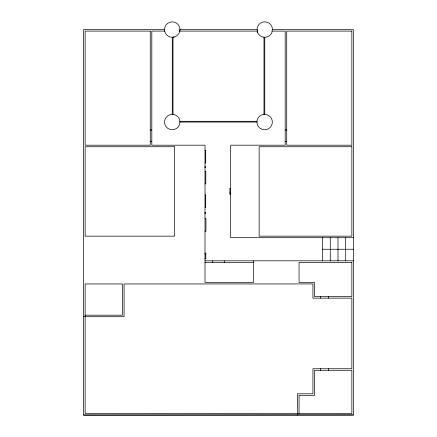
<?xml version="1.0" encoding="UTF-8"?>
<svg xmlns="http://www.w3.org/2000/svg" width="437" height="437" viewBox="0 0 437 437"><rect width="100%" height="100%" fill="white"/><g stroke="black" fill="none" stroke-linecap="round" stroke-linejoin="round"><path stroke-width="0.66" d="M179.694 31.551L179.957 29.558L257.109 29.558M256.934 122.065L257.196 120.066A7.708 7.708 0 0 1 262.648 114.62L266.636 114.62A7.708 7.708 0 0 1 272.235 123.403A7.708 7.708 0 0 1 263.97 129.745A7.708 7.708 0 0 1 256.934 122.065L179.957 122.065A7.708 7.708 0 0 1 172.249 129.773A7.708 7.708 0 0 1 164.541 122.065A7.708 7.708 0 0 1 172.249 114.357L172.249 37.265A7.708 7.708 0 0 1 164.804 31.551L164.541 29.558A7.708 7.708 0 0 1 172.025 21.855A7.708 7.708 0 0 1 179.946 29.11A7.708 7.708 0 0 1 172.915 37.238M172.249 37.265L174.243 37.003M164.541 29.558L83.598 29.558L83.598 415.15L353.402 414.997L353.402 29.558L272.398 29.558M164.744 31.098L151.814 31.098L151.814 145.188L205.008 145.188L205.008 282.406L253.575 282.406L253.575 260.823M179.754 31.098L257.246 31.098M272.246 31.098L285.181 31.098L285.181 145.188L230.681 145.188L230.681 237.695L353.402 237.695M179.853 121.295L257.032 121.295M150.273 130.007L151.814 130.007M285.181 130.007L286.721 130.007M150.273 141.572L151.814 141.572M285.181 141.572L286.721 141.572M205.008 150.497L205.701 150.497L205.701 162.99L205.008 162.99M205.008 166.535L205.008 167.693M205.319 166.715L205.243 167.502M205.008 171.337L205.783 171.337L205.783 183.824L205.008 183.824M230.681 188.565L229.911 188.565L229.911 194.126L230.681 194.126M229.911 188.658L230.681 188.653M229.911 192.859L230.681 192.859M229.911 193.973L230.681 193.973M205.008 194.902L205.701 194.902L205.701 207.395L205.008 207.395M205.008 212.333L205.008 213.491M205.243 212.513L205.243 213.283M205.008 218.735L205.936 218.735L205.936 231.222L205.008 231.222M322.566 249.259L353.402 249.259M205.008 253.198L205.783 253.187L205.783 258.737L205.008 258.748M205.008 253.34L205.783 253.34M205.008 254.449L205.783 254.449M205.008 258.655L205.783 258.655M205.008 260.823L353.402 260.823M205.008 262.364L253.575 262.364M85.139 315.17L122.524 315.17L122.524 283.946L85.139 283.946L85.139 413.457L351.861 413.457L351.861 370.286L314.476 370.286L314.476 395.338L299.055 395.338L299.055 413.457M83.598 316.71L124.07 316.71L124.07 283.946L312.93 283.946L312.93 298.132L351.861 298.132L351.861 368.746L312.93 368.746L312.93 393.797L297.515 393.797L297.515 414.997M83.598 414.997L353.402 414.997M172.249 114.357L174.243 114.62A7.708 7.708 0 0 1 179.694 120.066L179.957 122.065M257.125 30.661A7.708 7.708 0 0 0 263.844 37.216L265.854 37.189A7.708 7.708 0 0 0 271.912 32.42L272.382 28.454A7.708 7.708 0 0 0 257.098 28.651L257.672 32.6M345.694 237.695L345.694 260.823M337.987 237.695L337.987 260.823M330.279 237.695L330.279 260.823M328.329 296.592L328.329 298.132M328.329 368.746L328.329 370.286M322.566 237.695L322.566 260.823M320.643 296.592L320.643 298.132M320.643 368.746L320.643 370.286M264.751 37.2L264.751 114.368M263.981 37.211L263.981 114.439M224.279 260.823L224.279 262.364M212.721 260.823L212.721 262.364M173.019 37.167L173.019 114.456M150.273 31.098L85.139 31.098L85.139 145.188L150.273 145.188L150.273 31.098M351.861 31.098L286.721 31.098L286.721 145.188L351.861 145.188L351.861 31.098M174.56 146.734L85.139 146.734L85.139 236.155L174.56 236.155L174.56 146.734M351.861 146.734L259.152 146.734L259.152 236.155L351.861 236.155L351.861 146.734M351.861 262.364L299.055 262.364L299.055 282.406L314.476 282.406L314.476 296.592L351.861 296.592L351.861 262.364"/></g></svg>
